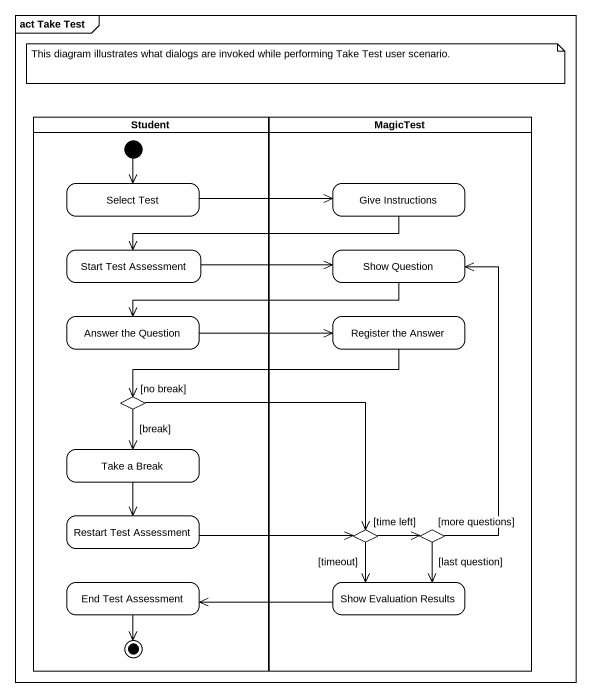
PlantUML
@startuml
mainframe act Take Test
hide empty description
state Student <<partition>> {
  state "Select Test" as Select_Test
  state "Start Test Assessment" as Start_Test_Assessment
  state "Answer the Question" as Answer_the_Question
  state choice1 <<choice>>
  state "Take a Break" as Take_a_Break
  state "Restart Test Assessment" as Restart_Test_Assessment
  state "End Test Assessment" as End_Test_Assessment
  [*] --> Select_Test
  End_Test_Assessment --> [*]
}
state MagicTest <<partition>> {
  state "Give Instructions" as Give_Instructions
  state "Show Question" as Show_Question
  state "Register the Answer" as Register_the_Answer
  state choice2 <<choice>>
  state choice3 <<choice>>
  state "Show Evaluation Results" as Show_Evaluation_Results
}
Select_Test -right-> Give_Instructions
Give_Instructions -left-> Start_Test_Assessment
Start_Test_Assessment -right-> Show_Question
Show_Question -left-> Answer_the_Question
Answer_the_Question -right-> Register_the_Answer
Register_the_Answer -left-> choice1
choice1 --> Take_a_Break : [break]
choice1 -right-> choice2 : [no break]
Take_a_Break --> Restart_Test_Assessment
Restart_Test_Assessment -right-> choice2
choice2 -right-> choice3 : [time left]
choice2 --> Show_Evaluation_Results : [timeout]
choice3 -up-> Show_Question : [more questions]
choice3 --> Show_Evaluation_Results : [last question]
Show_Evaluation_Results -left-> End_Test_Assessment
note as N1
  This diagram illustrates what dialogs are invoked while performing Take Test user scenario.
end note
@enduml
